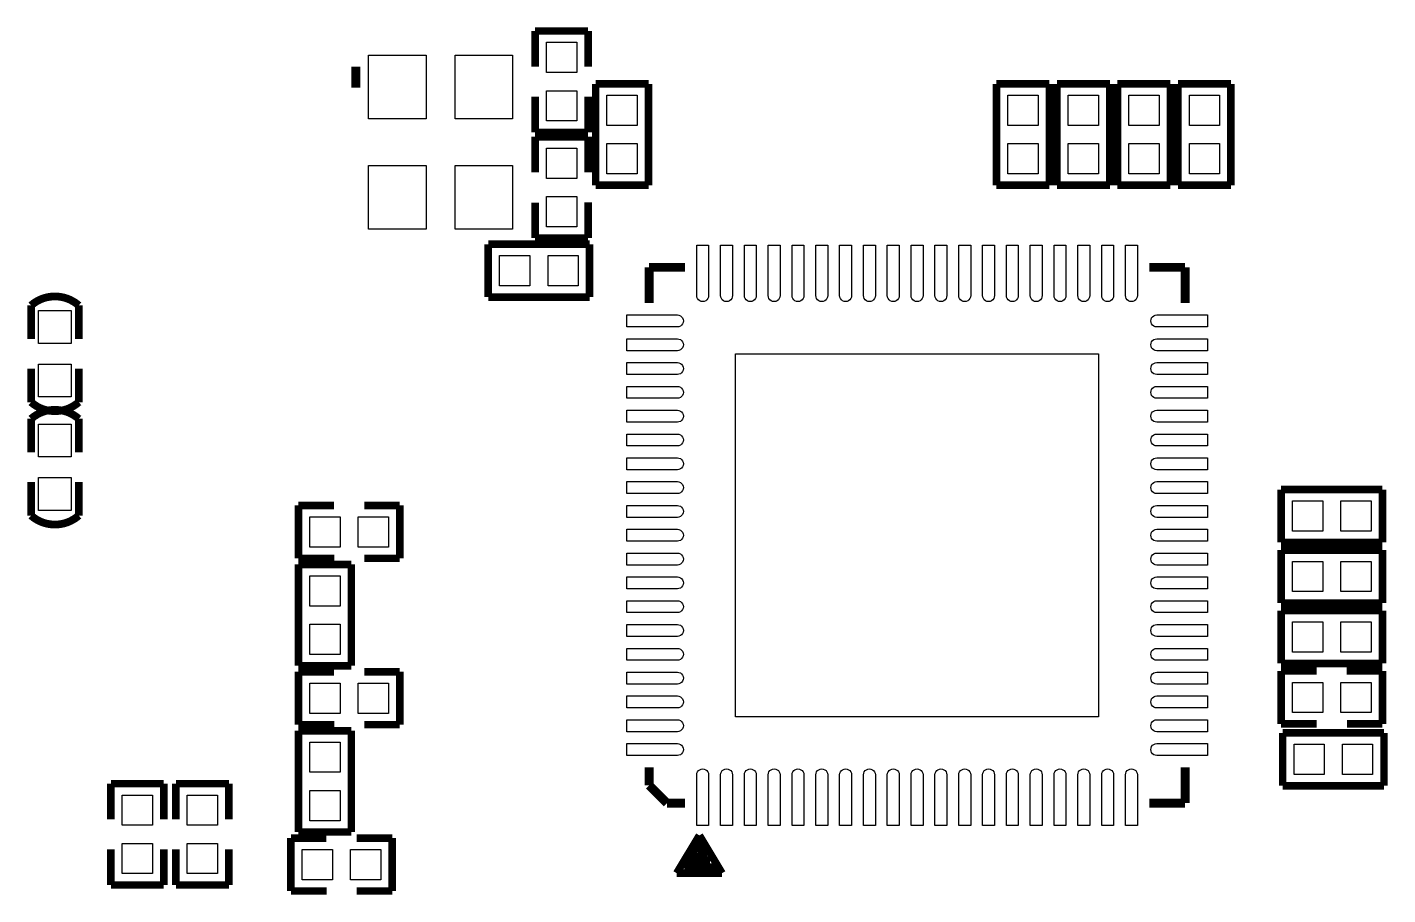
# Model space of a CAD drawing. Extents: x -68.5 to 22.8, y 26 to 103.8.
# Drawn here: x -40.09 to -17.24, y 48.82 to 63.4 of the extents above; entities that cross this region are included whole.
import ezdxf

# ---------------------------------------------------------------- set-up
doc = ezdxf.new("R2010")
doc.units = 0
doc.layers.add('PG_SILKSCREEN_TOP', color=7, linetype='CONTINUOUS')
doc.layers.add('PIN_TOP', color=84, linetype='CONTINUOUS')

msp = doc.modelspace()

# ---------------------------------------------------------------- linework, layer by layer
at = {"layer": 'PG_SILKSCREEN_TOP'}
for points, const_width in [([(-31.5595, 62.73419), (-31.5595, 63.3349)], 0.127), ([(-31.5595, 63.3349), (-30.6705, 63.3349)], 0.127), ([(-30.6705, 63.3349), (-30.6705, 62.738)], 0.127), ([(-34.5694, 62.738), (-34.5694, 62.3824)], 0.1524), ([(-30.5435, 62.4459), (-29.6545, 62.4459)], 0.127), ([(-30.5435, 60.7441), (-30.5435, 62.4459)], 0.127), ([(-29.6545, 62.4459), (-29.6545, 60.7441)], 0.127), ([(-23.8125, 60.7441), (-23.8125, 62.4459)], 0.127), ([(-23.8125, 62.4459), (-22.9235, 62.4459)], 0.127), ([(-22.9235, 62.4459), (-22.9235, 60.7441)], 0.127), ([(-22.7965, 60.7441), (-22.7965, 62.4459)], 0.127), ([(-22.7965, 62.4459), (-21.9075, 62.4459)], 0.127), ([(-21.9075, 62.4459), (-21.9075, 60.7441)], 0.127), ([(-21.7805, 62.4459), (-20.8915, 62.4459)], 0.127), ([(-21.7805, 60.7441), (-21.7805, 62.4459)], 0.127), ([(-20.8915, 62.4459), (-20.8915, 60.7441)], 0.127), ([(-20.7645, 62.4459), (-19.8755, 62.4459)], 0.127), ([(-20.7645, 60.7441), (-20.7645, 62.4459)], 0.127), ([(-19.8755, 62.4459), (-19.8755, 60.7441)], 0.127), ([(-31.5595, 61.6331), (-31.5595, 62.23)], 0.127), ([(-30.6705, 62.23), (-30.6705, 61.6331)], 0.127), ([(-30.6705, 61.6331), (-31.5595, 61.6331)], 0.127), ([(-31.5595, 60.96), (-31.5595, 61.5569)], 0.127), ([(-31.5595, 61.5569), (-30.6705, 61.5569)], 0.127), ([(-30.6705, 61.5569), (-30.6705, 60.96)], 0.127), ([(-29.6545, 60.7441), (-30.5435, 60.7441)], 0.127), ([(-22.9235, 60.7441), (-23.8125, 60.7441)], 0.127), ([(-21.9075, 60.7441), (-22.7965, 60.7441)], 0.127), ([(-20.8915, 60.7441), (-21.7805, 60.7441)], 0.127), ([(-19.8755, 60.7441), (-20.7645, 60.7441)], 0.127), ([(-31.5595, 59.8551), (-31.5595, 60.452)], 0.127), ([(-30.6705, 60.45581), (-30.6705, 59.8551)], 0.127), ([(-30.6705, 59.8551), (-31.5595, 59.8551)], 0.127), ([(-32.3469, 58.8645), (-32.3469, 59.7535)], 0.127), ([(-32.3469, 59.7535), (-30.6451, 59.7535)], 0.127), ([(-30.6451, 59.7535), (-30.6451, 58.8645)], 0.127), ([(-29.045916, 59.364118), (-29.646118, 59.364118)], 0.150114), ([(-29.646118, 59.364118), (-29.646118, 58.763916)], 0.150114), ([(-20.645882, 59.364118), (-21.246084, 59.364118)], 0.150114), ([(-20.645882, 58.763916), (-20.645882, 59.364118)], 0.150114), ([(-39.22395, 58.7248), (-39.22395, 58.161936)], 0.130048), ([(-30.6451, 58.8645), (-32.3469, 58.8645)], 0.127), ([(-39.22395, 57.0992), (-39.22395, 57.662064)], 0.130048), ([(-40.02405, 56.8198), (-40.02405, 56.256936)], 0.130048), ([(-40.02405, 55.1942), (-40.02405, 55.757064)], 0.130048), ([(-19.03222, 55.63108), (-17.33042, 55.63108)], 0.127), ([(-19.03222, 54.74208), (-19.03222, 55.63108)], 0.127), ([(-17.33042, 55.63108), (-17.33042, 54.74208)], 0.127), ([(-35.5346, 55.36438), (-34.9377, 55.36438)], 0.127), ([(-35.5346, 54.47538), (-35.5346, 55.36438)], 0.127), ([(-34.4297, 55.36438), (-33.8328, 55.36438)], 0.127), ([(-33.8328, 55.36438), (-33.8328, 54.47538)], 0.127), ([(-17.33042, 54.74208), (-19.03222, 54.74208)], 0.127), ([(-19.03222, 53.72608), (-19.03222, 54.61508)], 0.127), ([(-19.03222, 54.61508), (-17.33042, 54.61508)], 0.127), ([(-17.33042, 54.61508), (-17.33042, 53.72608)], 0.127), ([(-34.93389, 54.47538), (-35.5346, 54.47538)], 0.127), ([(-35.5346, 54.37378), (-34.6456, 54.37378)], 0.127), ([(-35.5346, 52.67198), (-35.5346, 54.37378)], 0.127), ([(-34.6456, 54.37378), (-34.6456, 52.67198)], 0.127), ([(-33.8328, 54.47538), (-34.4297, 54.47538)], 0.127), ([(-17.33042, 53.72608), (-19.03222, 53.72608)], 0.127), ([(-19.03222, 52.71008), (-19.03222, 53.59908)], 0.127), ([(-19.03222, 53.59908), (-17.33042, 53.59908)], 0.127), ([(-17.33042, 53.59908), (-17.33042, 52.71008)], 0.127), ([(-34.6456, 52.67198), (-35.5346, 52.67198)], 0.127), ([(-35.5346, 51.68138), (-35.5346, 52.57038)], 0.127), ([(-35.5346, 52.57038), (-34.9377, 52.57038)], 0.127), ([(-34.4297, 52.57038), (-33.8328, 52.57038)], 0.127), ([(-33.8328, 52.57038), (-33.8328, 51.68138)], 0.127), ([(-17.33042, 52.71008), (-19.03222, 52.71008)], 0.127), ([(-19.03222, 51.69408), (-19.03222, 52.58308)], 0.127), ([(-19.03222, 52.58308), (-18.43532, 52.58308)], 0.127), ([(-17.93113, 52.58308), (-17.33042, 52.58308)], 0.127), ([(-17.33042, 52.58308), (-17.33042, 51.69408)], 0.127), ([(-34.93389, 51.68138), (-35.5346, 51.68138)], 0.127), ([(-35.5346, 51.57978), (-34.6456, 51.57978)], 0.127), ([(-35.5346, 49.87798), (-35.5346, 51.57978)], 0.127), ([(-34.6456, 51.57978), (-34.6456, 49.87798)], 0.127), ([(-33.8328, 51.68138), (-34.4297, 51.68138)], 0.127), ([(-18.43532, 51.69408), (-19.03222, 51.69408)], 0.127), ([(-17.33042, 51.69408), (-17.92732, 51.69408)], 0.127), ([(-19.00682, 50.65522), (-19.00682, 51.54422)], 0.127), ([(-19.00682, 51.54422), (-17.30502, 51.54422)], 0.127), ([(-17.30502, 51.54422), (-17.30502, 50.65522)], 0.127), ([(-29.646118, 50.66411), (-29.646118, 50.964084)], 0.150114), ([(-20.645882, 50.363882), (-20.645882, 50.964084)], 0.150114), ([(-38.6842, 50.09007), (-38.6842, 50.69078)], 0.127), ([(-38.6842, 50.69078), (-37.7952, 50.69078)], 0.127), ([(-37.7952, 50.69078), (-37.7952, 50.09388)], 0.127), ([(-37.592, 50.09007), (-37.592, 50.69078)], 0.127), ([(-37.592, 50.69078), (-36.703, 50.69078)], 0.127), ([(-36.703, 50.69078), (-36.703, 50.09388)], 0.127), ([(-29.34589, 50.363882), (-29.646118, 50.66411)], 0.150114), ([(-17.30502, 50.65522), (-19.00682, 50.65522)], 0.127), ([(-29.045916, 50.363882), (-29.34589, 50.363882)], 0.150114), ([(-21.246084, 50.363882), (-20.645882, 50.363882)], 0.150114), ([(-35.6616, 49.77638), (-35.0647, 49.77638)], 0.127), ([(-35.6616, 48.88738), (-35.6616, 49.77638)], 0.127), ([(-34.6456, 49.87798), (-35.5346, 49.87798)], 0.127), ([(-34.5567, 49.77638), (-33.9598, 49.77638)], 0.127), ([(-33.9598, 49.77638), (-33.9598, 48.88738)], 0.127), ([(-29.182822, 49.186592), (-28.801822, 49.821592)], 0.127), ([(-28.801822, 49.821592), (-28.420822, 49.186592)], 0.127), ([(-38.6842, 48.98898), (-38.6842, 49.58588)], 0.127), ([(-37.7952, 49.58588), (-37.7952, 48.98898)], 0.127), ([(-37.592, 48.98898), (-37.592, 49.58588)], 0.127), ([(-36.703, 49.58588), (-36.703, 48.98898)], 0.127), ([(-28.954222, 49.465992), (-28.801822, 49.694592)], 0.127), ([(-28.700222, 49.542192), (-28.827222, 49.542192)], 0.127), ([(-28.801822, 49.694592), (-28.700222, 49.542192)], 0.127), ([(-29.055822, 49.288192), (-29.005022, 49.389792)], 0.127), ([(-28.547822, 49.288192), (-29.055822, 49.288192)], 0.127), ([(-29.005022, 49.389792), (-28.624022, 49.389792)], 0.127), ([(-28.674822, 49.465992), (-28.954222, 49.465992)], 0.127), ([(-28.624022, 49.389792), (-28.674822, 49.465992)], 0.127), ([(-28.547822, 49.186592), (-28.547822, 49.288192)], 0.127), ([(-28.420822, 49.186592), (-29.182822, 49.186592)], 0.127), ([(-28.420822, 49.186592), (-28.547822, 49.186592)], 0.127), ([(-37.7952, 48.98898), (-38.6842, 48.98898)], 0.127), ([(-36.703, 48.98898), (-37.592, 48.98898)], 0.127), ([(-35.06089, 48.88738), (-35.6616, 48.88738)], 0.127), ([(-33.9598, 48.88738), (-34.5567, 48.88738)], 0.127)]:
    msp.add_lwpolyline(points, dxfattribs=dict(at, const_width=const_width))
at = {"layer": 'PG_SILKSCREEN_TOP', "const_width": 0.130048}
for points in [[(-40.02405, 58.161936), (-40.02405, 58.7248, -0.377946), (-39.22395, 58.7248)], [(-40.02405, 57.662064), (-40.02405, 57.0992, 0.377946), (-39.22395, 57.0992)], [(-39.22395, 56.256936), (-39.22395, 56.8198, 0.377946), (-40.02405, 56.8198)], [(-39.22395, 55.757064), (-39.22395, 55.1942, -0.377946), (-40.02405, 55.1942)]]:
    msp.add_lwpolyline(points, format="xyb", dxfattribs=at)
at = {"layer": 'PIN_TOP'}
for points in [[(-31.369, 63.1444), (-30.861, 63.1444), (-30.861, 62.6364), (-31.369, 62.6364)], [(-34.356294, 62.927992), (-33.391094, 62.927992), (-33.391094, 61.861192), (-34.356294, 61.861192)], [(-32.902906, 62.927992), (-31.937706, 62.927992), (-31.937706, 61.861192), (-32.902906, 61.861192)], [(-31.369, 62.3316), (-30.861, 62.3316), (-30.861, 61.8236), (-31.369, 61.8236)], [(-29.845, 61.7474), (-30.353, 61.7474), (-30.353, 62.2554), (-29.845, 62.2554)], [(-23.622, 62.2554), (-23.114, 62.2554), (-23.114, 61.7474), (-23.622, 61.7474)], [(-22.606, 62.2554), (-22.098, 62.2554), (-22.098, 61.7474), (-22.606, 61.7474)], [(-21.082, 61.7474), (-21.59, 61.7474), (-21.59, 62.2554), (-21.082, 62.2554)], [(-20.066, 61.7474), (-20.574, 61.7474), (-20.574, 62.2554), (-20.066, 62.2554)], [(-30.861, 60.8584), (-31.369, 60.8584), (-31.369, 61.3664), (-30.861, 61.3664)], [(-29.845, 60.9346), (-30.353, 60.9346), (-30.353, 61.4426), (-29.845, 61.4426)], [(-23.622, 61.4426), (-23.114, 61.4426), (-23.114, 60.9346), (-23.622, 60.9346)], [(-22.606, 61.4426), (-22.098, 61.4426), (-22.098, 60.9346), (-22.606, 60.9346)], [(-21.082, 60.9346), (-21.59, 60.9346), (-21.59, 61.4426), (-21.082, 61.4426)], [(-20.066, 60.9346), (-20.574, 60.9346), (-20.574, 61.4426), (-20.066, 61.4426)], [(-34.356294, 61.074808), (-33.391094, 61.074808), (-33.391094, 60.008008), (-34.356294, 60.008008)], [(-32.902906, 61.074808), (-31.937706, 61.074808), (-31.937706, 60.008008), (-32.902906, 60.008008)], [(-30.861, 60.0456), (-31.369, 60.0456), (-31.369, 60.5536), (-30.861, 60.5536)], [(-31.6484, 59.563), (-31.6484, 59.055), (-32.1564, 59.055), (-32.1564, 59.563)], [(-30.8356, 59.563), (-30.8356, 59.055), (-31.3436, 59.055), (-31.3436, 59.563)], [(-39.349045, 58.087133), (-39.898955, 58.087133), (-39.898955, 58.637043), (-39.349045, 58.637043)], [(-28.194, 51.816), (-28.194, 57.912), (-22.098, 57.912), (-22.098, 51.816)], [(-39.349045, 57.186957), (-39.898955, 57.186957), (-39.898955, 57.736867), (-39.349045, 57.736867)], [(-39.898955, 56.732043), (-39.349045, 56.732043), (-39.349045, 56.182133), (-39.898955, 56.182133)], [(-39.898955, 55.831867), (-39.349045, 55.831867), (-39.349045, 55.281957), (-39.898955, 55.281957)], [(-18.84172, 54.93258), (-18.84172, 55.44058), (-18.33372, 55.44058), (-18.33372, 54.93258)], [(-18.02892, 54.93258), (-18.02892, 55.44058), (-17.52092, 55.44058), (-17.52092, 54.93258)], [(-35.3441, 54.66588), (-35.3441, 55.17388), (-34.8361, 55.17388), (-34.8361, 54.66588)], [(-34.5313, 54.66588), (-34.5313, 55.17388), (-34.0233, 55.17388), (-34.0233, 54.66588)], [(-18.84172, 53.91658), (-18.84172, 54.42458), (-18.33372, 54.42458), (-18.33372, 53.91658)], [(-18.02892, 53.91658), (-18.02892, 54.42458), (-17.52092, 54.42458), (-17.52092, 53.91658)], [(-34.8361, 53.67528), (-35.3441, 53.67528), (-35.3441, 54.18328), (-34.8361, 54.18328)], [(-34.8361, 52.86248), (-35.3441, 52.86248), (-35.3441, 53.37048), (-34.8361, 53.37048)], [(-18.84172, 52.90058), (-18.84172, 53.40858), (-18.33372, 53.40858), (-18.33372, 52.90058)], [(-18.02892, 52.90058), (-18.02892, 53.40858), (-17.52092, 53.40858), (-17.52092, 52.90058)], [(-35.3441, 51.87188), (-35.3441, 52.37988), (-34.8361, 52.37988), (-34.8361, 51.87188)], [(-34.5313, 51.87188), (-34.5313, 52.37988), (-34.0233, 52.37988), (-34.0233, 51.87188)], [(-18.33372, 52.39258), (-18.33372, 51.88458), (-18.84172, 51.88458), (-18.84172, 52.39258)], [(-17.52092, 52.39258), (-17.52092, 51.88458), (-18.02892, 51.88458), (-18.02892, 52.39258)], [(-34.8361, 50.88128), (-35.3441, 50.88128), (-35.3441, 51.38928), (-34.8361, 51.38928)], [(-18.81632, 50.84572), (-18.81632, 51.35372), (-18.30832, 51.35372), (-18.30832, 50.84572)], [(-18.00352, 50.84572), (-18.00352, 51.35372), (-17.49552, 51.35372), (-17.49552, 50.84572)], [(-38.4937, 50.50028), (-37.9857, 50.50028), (-37.9857, 49.99228), (-38.4937, 49.99228)], [(-37.4015, 50.50028), (-36.8935, 50.50028), (-36.8935, 49.99228), (-37.4015, 49.99228)], [(-34.8361, 50.06848), (-35.3441, 50.06848), (-35.3441, 50.57648), (-34.8361, 50.57648)], [(-38.4937, 49.68748), (-37.9857, 49.68748), (-37.9857, 49.17948), (-38.4937, 49.17948)], [(-37.4015, 49.68748), (-36.8935, 49.68748), (-36.8935, 49.17948), (-37.4015, 49.17948)], [(-35.4711, 49.07788), (-35.4711, 49.58588), (-34.9631, 49.58588), (-34.9631, 49.07788)], [(-34.6583, 49.07788), (-34.6583, 49.58588), (-34.1503, 49.58588), (-34.1503, 49.07788)]]:
    msp.add_lwpolyline(points, close=True, dxfattribs=at)
for points in [[(-28.846018, 59.739022), (-28.645866, 59.739022), (-28.645866, 58.889138, -1.00096), (-28.846018, 58.889138)], [(-28.445968, 59.739022), (-28.245816, 59.739022), (-28.245816, 58.889138, -1.00096), (-28.445968, 58.889138)], [(-28.046172, 59.739022), (-27.84602, 59.739022), (-27.84602, 58.889138, -1.00096), (-28.046172, 58.889138)], [(-27.646122, 59.739022), (-27.44597, 59.739022), (-27.44597, 58.889138, -1.00096), (-27.646122, 58.889138)], [(-27.246072, 59.739022), (-27.04592, 59.739022), (-27.04592, 58.889138, -1.00096), (-27.246072, 58.889138)], [(-26.846022, 59.739022), (-26.64587, 59.739022), (-26.64587, 58.889138, -1.00096), (-26.846022, 58.889138)], [(-26.445972, 59.739022), (-26.24582, 59.739022), (-26.24582, 58.889138, -1.00096), (-26.445972, 58.889138)], [(-26.046176, 59.739022), (-25.846024, 59.739022), (-25.846024, 58.889138, -1.00096), (-26.046176, 58.889138)], [(-25.646126, 59.739022), (-25.445974, 59.739022), (-25.445974, 58.889138, -1.00096), (-25.646126, 58.889138)], [(-25.246076, 59.739022), (-25.045924, 59.739022), (-25.045924, 58.889138, -1.00096), (-25.246076, 58.889138)], [(-24.846026, 59.739022), (-24.645874, 59.739022), (-24.645874, 58.889138, -1.00096), (-24.846026, 58.889138)], [(-24.445976, 59.739022), (-24.245824, 59.739022), (-24.245824, 58.889138, -1.00096), (-24.445976, 58.889138)], [(-24.04618, 59.739022), (-23.846028, 59.739022), (-23.846028, 58.889138, -1.00096), (-24.04618, 58.889138)], [(-23.64613, 59.739022), (-23.445978, 59.739022), (-23.445978, 58.889138, -1.00096), (-23.64613, 58.889138)], [(-23.24608, 59.739022), (-23.045928, 59.739022), (-23.045928, 58.889138, -1.00096), (-23.24608, 58.889138)], [(-22.84603, 59.739022), (-22.645878, 59.739022), (-22.645878, 58.889138, -1.00096), (-22.84603, 58.889138)], [(-22.44598, 59.739022), (-22.245828, 59.739022), (-22.245828, 58.889138, -1.00096), (-22.44598, 58.889138)], [(-22.046184, 59.739022), (-21.846032, 59.739022), (-21.846032, 58.889138, -1.00096), (-22.046184, 58.889138)], [(-21.646134, 59.739022), (-21.445982, 59.739022), (-21.445982, 58.889138, -1.00096), (-21.646134, 58.889138)], [(-30.021022, 58.363866), (-30.021022, 58.564018), (-29.171138, 58.564018, -1.00096), (-29.171138, 58.363866)], [(-20.270978, 58.564018), (-20.270978, 58.363866), (-21.120862, 58.363866, -1.00096), (-21.120862, 58.564018)], [(-30.021022, 57.963816), (-30.021022, 58.163968), (-29.171138, 58.163968, -1.00096), (-29.171138, 57.963816)], [(-20.270978, 58.163968), (-20.270978, 57.963816), (-21.120862, 57.963816, -1.00096), (-21.120862, 58.163968)], [(-30.021022, 57.56402), (-30.021022, 57.764172), (-29.171138, 57.764172, -1.00096), (-29.171138, 57.56402)], [(-20.270978, 57.764172), (-20.270978, 57.56402), (-21.120862, 57.56402, -1.00096), (-21.120862, 57.764172)], [(-30.021022, 57.16397), (-30.021022, 57.364122), (-29.171138, 57.364122, -1.00096), (-29.171138, 57.16397)], [(-20.270978, 57.364122), (-20.270978, 57.16397), (-21.120862, 57.16397, -1.00096), (-21.120862, 57.364122)], [(-30.021022, 56.76392), (-30.021022, 56.964072), (-29.171138, 56.964072, -1.00096), (-29.171138, 56.76392)], [(-20.270978, 56.964072), (-20.270978, 56.76392), (-21.120862, 56.76392, -1.00096), (-21.120862, 56.964072)], [(-30.021022, 56.36387), (-30.021022, 56.564022), (-29.171138, 56.564022, -1.00096), (-29.171138, 56.36387)], [(-20.270978, 56.564022), (-20.270978, 56.36387), (-21.120862, 56.36387, -1.00096), (-21.120862, 56.564022)], [(-30.021022, 55.96382), (-30.021022, 56.163972), (-29.171138, 56.163972, -1.00096), (-29.171138, 55.96382)], [(-20.270978, 56.163972), (-20.270978, 55.96382), (-21.120862, 55.96382, -1.00096), (-21.120862, 56.163972)], [(-30.021022, 55.564024), (-30.021022, 55.764176), (-29.171138, 55.764176, -1.00096), (-29.171138, 55.564024)], [(-20.270978, 55.764176), (-20.270978, 55.564024), (-21.120862, 55.564024, -1.00096), (-21.120862, 55.764176)], [(-30.021022, 55.163974), (-30.021022, 55.364126), (-29.171138, 55.364126, -1.00096), (-29.171138, 55.163974)], [(-20.270978, 55.364126), (-20.270978, 55.163974), (-21.120862, 55.163974, -1.00096), (-21.120862, 55.364126)], [(-30.021022, 54.763924), (-30.021022, 54.964076), (-29.171138, 54.964076, -1.00096), (-29.171138, 54.763924)], [(-20.270978, 54.964076), (-20.270978, 54.763924), (-21.120862, 54.763924, -1.00096), (-21.120862, 54.964076)], [(-30.021022, 54.363874), (-30.021022, 54.564026), (-29.171138, 54.564026, -1.00096), (-29.171138, 54.363874)], [(-20.270978, 54.564026), (-20.270978, 54.363874), (-21.120862, 54.363874, -1.00096), (-21.120862, 54.564026)], [(-30.021022, 53.963824), (-30.021022, 54.163976), (-29.171138, 54.163976, -1.00096), (-29.171138, 53.963824)], [(-20.270978, 54.163976), (-20.270978, 53.963824), (-21.120862, 53.963824, -1.00096), (-21.120862, 54.163976)], [(-30.021022, 53.564028), (-30.021022, 53.76418), (-29.171138, 53.76418, -1.00096), (-29.171138, 53.564028)], [(-20.270978, 53.76418), (-20.270978, 53.564028), (-21.120862, 53.564028, -1.00096), (-21.120862, 53.76418)], [(-30.021022, 53.163978), (-30.021022, 53.36413), (-29.171138, 53.36413, -1.00096), (-29.171138, 53.163978)], [(-20.270978, 53.36413), (-20.270978, 53.163978), (-21.120862, 53.163978, -1.00096), (-21.120862, 53.36413)], [(-30.021022, 52.763928), (-30.021022, 52.96408), (-29.171138, 52.96408, -1.00096), (-29.171138, 52.763928)], [(-20.270978, 52.96408), (-20.270978, 52.763928), (-21.120862, 52.763928, -1.00096), (-21.120862, 52.96408)], [(-30.021022, 52.363878), (-30.021022, 52.56403), (-29.171138, 52.56403, -1.00096), (-29.171138, 52.363878)], [(-20.270978, 52.56403), (-20.270978, 52.363878), (-21.120862, 52.363878, -1.00096), (-21.120862, 52.56403)], [(-30.021022, 51.963828), (-30.021022, 52.16398), (-29.171138, 52.16398, -1.00096), (-29.171138, 51.963828)], [(-20.270978, 52.16398), (-20.270978, 51.963828), (-21.120862, 51.963828, -1.00096), (-21.120862, 52.16398)], [(-30.021022, 51.564032), (-30.021022, 51.764184), (-29.171138, 51.764184, -1.00096), (-29.171138, 51.564032)], [(-20.270978, 51.764184), (-20.270978, 51.564032), (-21.120862, 51.564032, -1.00096), (-21.120862, 51.764184)], [(-30.021022, 51.163982), (-30.021022, 51.364134), (-29.171138, 51.364134, -1.00096), (-29.171138, 51.163982)], [(-20.270978, 51.364134), (-20.270978, 51.163982), (-21.120862, 51.163982, -1.00096), (-21.120862, 51.364134)], [(-28.645866, 49.988978), (-28.846018, 49.988978), (-28.846018, 50.838862, -1.00096), (-28.645866, 50.838862)], [(-28.245816, 49.988978), (-28.445968, 49.988978), (-28.445968, 50.838862, -1.00096), (-28.245816, 50.838862)], [(-27.84602, 49.988978), (-28.046172, 49.988978), (-28.046172, 50.838862, -1.00096), (-27.84602, 50.838862)], [(-27.44597, 49.988978), (-27.646122, 49.988978), (-27.646122, 50.838862, -1.00096), (-27.44597, 50.838862)], [(-27.04592, 49.988978), (-27.246072, 49.988978), (-27.246072, 50.838862, -1.00096), (-27.04592, 50.838862)], [(-26.64587, 49.988978), (-26.846022, 49.988978), (-26.846022, 50.838862, -1.00096), (-26.64587, 50.838862)], [(-26.24582, 49.988978), (-26.445972, 49.988978), (-26.445972, 50.838862, -1.00096), (-26.24582, 50.838862)], [(-25.846024, 49.988978), (-26.046176, 49.988978), (-26.046176, 50.838862, -1.00096), (-25.846024, 50.838862)], [(-25.445974, 49.988978), (-25.646126, 49.988978), (-25.646126, 50.838862, -1.00096), (-25.445974, 50.838862)], [(-25.045924, 49.988978), (-25.246076, 49.988978), (-25.246076, 50.838862, -1.00096), (-25.045924, 50.838862)], [(-24.645874, 49.988978), (-24.846026, 49.988978), (-24.846026, 50.838862, -1.00096), (-24.645874, 50.838862)], [(-24.245824, 49.988978), (-24.445976, 49.988978), (-24.445976, 50.838862, -1.00096), (-24.245824, 50.838862)], [(-23.846028, 49.988978), (-24.04618, 49.988978), (-24.04618, 50.838862, -1.00096), (-23.846028, 50.838862)], [(-23.445978, 49.988978), (-23.64613, 49.988978), (-23.64613, 50.838862, -1.00096), (-23.445978, 50.838862)], [(-23.045928, 49.988978), (-23.24608, 49.988978), (-23.24608, 50.838862, -1.00096), (-23.045928, 50.838862)], [(-22.645878, 49.988978), (-22.84603, 49.988978), (-22.84603, 50.838862, -1.00096), (-22.645878, 50.838862)], [(-22.245828, 49.988978), (-22.44598, 49.988978), (-22.44598, 50.838862, -1.00096), (-22.245828, 50.838862)], [(-21.846032, 49.988978), (-22.046184, 49.988978), (-22.046184, 50.838862, -1.00096), (-21.846032, 50.838862)], [(-21.445982, 49.988978), (-21.646134, 49.988978), (-21.646134, 50.838862, -1.00096), (-21.445982, 50.838862)]]:
    msp.add_lwpolyline(points, format="xyb", close=True, dxfattribs=at)

doc.saveas('drawing.dxf')
